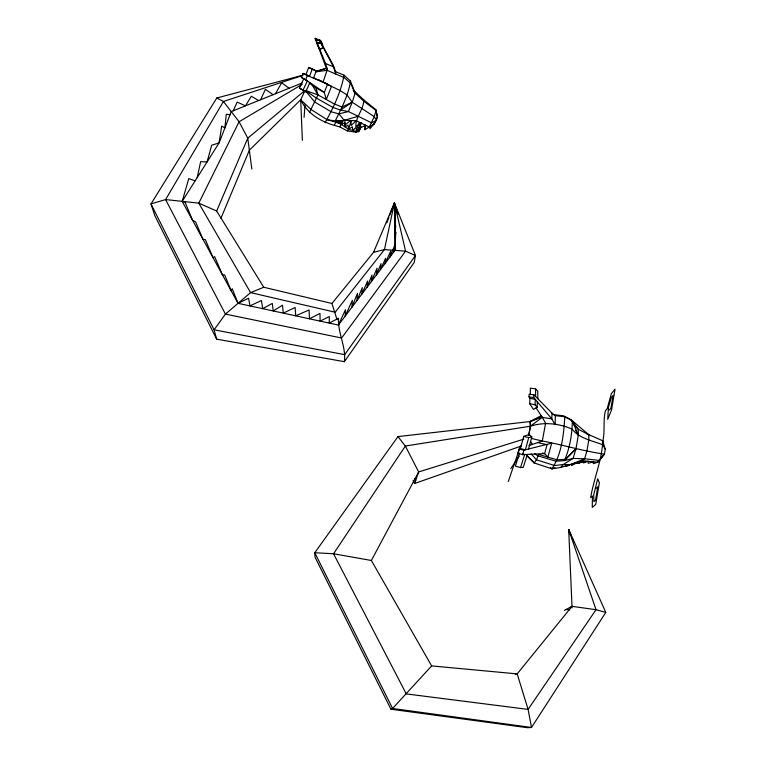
<?xml version="1.0" encoding="UTF-8"?>
<svg xmlns="http://www.w3.org/2000/svg" width="766" height="766" viewBox="0 0 766 766"><rect width="100%" height="100%" fill="white"/><g stroke="black" fill="none" stroke-linecap="round" stroke-linejoin="round"><path stroke-width="1.15" d="M530.331 394.681L530.359 388.161L535.587 388.879L537.78 391.12L537.818 398.732M312.854 77.423L323.022 82.24L327.072 70.319L327.082 68.117L316.339 71.161M537.359 401.834L537.186 407.244L533.414 409.417L529.699 403.701L529.928 398.31L528.99 396.874L529.172 394.222L533.95 394.806L552.018 413.161L555.398 415.651L564.791 416.8L572.307 420.716C572.212 434.217 569.751 448.369 564.379 460.615L555.915 461.189L537.646 455.77L534.792 453.807M564.791 416.8C563.766 434.418 561.784 454.018 551.903 468.821L534.141 462.942L526.692 455.454M303.116 75.145L216.816 97.971L150.979 203.919L154.895 215.83L216.663 339.175L344.365 361.657C346.366 346.797 337.547 332.904 338.562 318.196L329.256 323.099L329.294 316.55L320.121 321.117L319.996 313.409L309.445 318.809L309.071 309.971L295.733 315.831L295.121 307.482L283.296 313.131L282.482 305.232L273.223 310.948L272.275 303.422L262.671 308.66L261.445 300.492L249.955 305.902L248.586 298.204L238.044 303.326L182.193 201.353L188.79 178.593L195.158 180.814M537.186 407.244L535.08 404.764L535.271 399.373L529.928 398.31M555.398 415.651L555.082 424.661L551.798 418.858L533.778 397.611L528.99 396.874M552.018 413.161L551.798 418.858L542.29 417.374L536.095 407.818M319.556 40.119L333.401 65.436L335.585 71.659L335.661 73.976L333.44 66.862L319.556 40.119L315.228 38.3L327.072 70.319L344.221 77.625L350.665 83.293L355.118 93.146L363.927 101.361L376.106 110.515L377.408 116.93L376.422 120.205L373.387 124.781L374.66 122.091M353.413 90.12L363.735 99.858C363.917 109.404 355.376 116.978 355.874 126.476L360.69 122.914L360.135 128.037L365.564 125.26L364.846 129.751L374.517 123.556L375.014 121.918M533.778 397.611L533.95 394.806M301.881 83.101L231.246 111.587L219.086 142.916L182.193 201.353L185.056 202.138L192.505 220.177L195.636 221.977L203.009 239.365L205.288 239.576L213.053 257.702L214.652 256.648L222.389 274.735L224.668 274.917L231.16 290.754L232.232 288.715L238.044 303.326L338.38 325.081L395.017 250.367L395.754 232.069L394.863 238.609L395.639 225.75L394.787 232.155L395.515 221.135L394.72 227.119L395.39 214.394L394.634 220.187L395.266 209.817L394.567 215.217L394.806 204.57L394.471 207.193M341.636 121.009L341.397 124.408L339.644 126.802C323.75 123.135 308.085 115.245 300.693 99.8L305.127 90.35L314.816 102.098L331.094 111.721L338.907 113.904L348.425 111.549L371.692 122.876L376.422 120.205L374.248 116.643L352.226 102.213L346.941 94.86L340.008 90.474L324.085 82.757M304.073 117.342L305.05 104.588M364.846 129.751L365.267 125.117M393.676 252.138L394.519 245.972L389.999 256.983L390.765 251.095L384.953 263.628L385.604 258.286L380.367 269.689L381.056 263.619L376.326 275.013L377.054 268.167L371.357 281.572L371.989 275.099L367.106 287.173L367.651 281.007L361.782 294.201L362.299 287.633L356.966 300.559L357.454 293.359L351.958 307.156L352.35 300.32L345.188 316.09L345.466 309.713L338.38 325.081M586.718 433.719L602.756 440.776L605.236 449.278L604.431 454.104L599.443 460.433L597.681 462.233L593.458 463.593L593.104 461.774M602.756 440.776C602.057 460.194 593.765 478.559 590.672 497.651L592.434 496.033L592.252 507.398L595.747 504.354L599.366 482.724L597.7 478.817L593.688 494.884L593.87 501.644L595.546 500.15L597.767 486.86L596.082 488.43M602.392 442.892C605.322 432.263 602.938 421.377 605.351 410.806L607.17 408.661L611.392 393.619L615.021 389.214L611.574 409.82L607.697 419.356L608.463 407.139L611.373 397.487L613.106 395.4L610.981 408.067L609.248 410.078M528.789 435.433L530.455 426.155L542.338 417.25M528.674 435.394L530.398 426.202L530.149 421.53L541.045 415.727M393.973 205.269L394.413 202.942L415.469 255.509L414.205 262.46L344.365 361.657M197.197 177.588L200.654 161.636L207.088 161.932L211.684 145.224L219.086 142.916L221.69 126.093L224.888 127.96L226.257 114.345L230.049 114.661M360.202 126.591L361.131 122.675M519.089 449.048L523.877 450.159L551.721 443.188L547.853 457.12L544.626 453.596L522.671 454.659L517.96 453.29L519.089 449.048L520.401 448.589L525.39 449.805L528.732 437.587L531.863 436.879L528.511 449.067M522.671 454.659L523.877 450.159M520.401 448.589L523.714 436.371L529.057 434.533L531.863 436.879M599.443 460.433L584.63 458.786L570.804 464.464L571.79 465.546L576.894 462.578L578.493 463.545L584.63 458.786L586.88 451.002L588.795 439.914L588.776 434.724L571.149 419.797L563.565 415.814L553.129 414.578M355.864 132.183L358.737 131.618L359.513 130.22L360.403 127.347L359.197 122.857L355.864 132.183L347.266 130.89L339.644 126.802M358.737 131.618L359.331 129.713M351.288 120.616L348.549 129.32L347.266 130.89M517.96 453.29L519.472 453.079L515.346 466.073L520.545 467.547L524.691 454.554L522.603 453.97M527.381 454.43L523.235 467.394L520.545 467.547M342.68 120.415L341.397 124.408L348.549 129.32L356.506 131.513L359.513 130.22M334.464 124.963L336.925 120.291M521.072 446.09L414.703 483.47L418.667 471.942L405.358 446.042L397.966 436.591L314.778 552.736L315.075 557.246L390.938 709.23L527.42 727.7L531.499 727.48L605.791 612.407L568.698 529.469L572.001 606.337L517.194 673.889L515.279 674.54M508.298 481.508L520.545 445.764M386.811 222.849L388.917 217.324M389.77 215.112L394.413 202.942L398.148 214.174M308.688 67.446L305.902 74.589L309.454 76.409L312.25 69.256L308.688 67.446L312.509 69.036L316.253 70.979L313.457 78.103M309.914 82.671L305.73 91.776L303.125 90.034L307.319 80.909L301.402 77.423L302.991 73.412L307.817 75.374M319.087 79.961L331.525 86.357L326.278 99.494L324.296 92.466L305.653 79.779L307.348 75.518L302.991 73.412M357.856 127.175L359.963 128.784L361.179 127.07L359.015 130.431L359.426 127.96L356.506 131.513L356.161 127.185L352.839 130.498L352.408 126.773L348.549 129.32L348.099 125.107L345.064 126.926L344.786 122.751L341.397 124.408L336.264 122.321L335.202 121.018C341.416 108.284 348.559 95.08 350.455 81.052L344.049 75.183L335.585 71.659M220.934 218.348L249.352 150.222L300.693 99.8L311.178 109.586L327.044 119.668L336.264 122.321M337.04 319.719L331.937 303.47L373.53 252.349L394.413 202.942L405.568 251.162L341.607 338.017L225.434 314.108L165.58 199.562L223.452 101.476L301.814 75.738M331.937 303.47L263.753 287.26L216.654 211.014L247.763 138.177L304.217 91.106M233.237 110.783L237.192 102.069L245.455 105.861L251.305 96.267L258.669 100.528M305.73 91.776L299.458 88.157L303.642 79.032M260.574 99.762L265.429 89.306L273.089 94.716M309.215 83.034L315.946 87.86L317.976 94.917L309.454 112.458M359.963 128.784L360.91 126.821M325.081 122.665C333.315 107.872 341.1 91.786 344.049 75.183M390.938 709.23L392.585 708.473L531.499 727.48L528.09 709.402L517.194 673.889L431.641 665.913L371.366 560.482L418.667 471.942L523.848 439.148M275.463 93.758L281.658 82.757L289.079 88.262M376.451 118.615L377.408 116.93L375.723 109.548L363.735 99.858M598.055 461.764L598.897 460.376M510.759 468.639L519.281 456.115M373.952 123.939L369.988 128.736L369.691 126.821M550.687 467.528L551.903 468.821L560.664 467.48L563.211 464.531L573.102 458.422L584.63 458.786M601.013 457.934L602.421 456.297M336.944 122.598L338.888 120.434L338.945 123.412L340.286 122.215M431.641 665.913L392.585 708.473L314.778 552.736L333.545 553.761L371.366 560.482M375.723 109.548L376.106 110.515L374.248 116.643L369.317 127.07L356.152 120.731L351.249 125.442L350.627 120.54L345.026 124.992L344.93 120.348M306.065 90.991L316.435 98.077L332.856 107.422L340.487 110.045L352.226 102.213L355.118 93.146L353.375 90.024M358.66 116.126L344.288 120.329L340.382 122.857L339.75 120.674M583.252 461.18L581.317 462.425L580.149 461.582M302.216 84.317L239.078 121.756L198.796 203.153L250.568 292.612L335.173 312.222L384.446 249.563L394.413 202.942L395.017 250.367M319.527 49.579L323.223 47.54L320.715 42.982L316.655 42.59L319.527 49.579L323.223 47.54M564.36 610.464L572.001 606.337L596.025 609.707L605.791 612.407M574.481 463.66L578.349 462.492M541.773 416.378L530.149 421.53L397.966 436.591M263.753 287.26L250.568 292.612L225.434 314.108L214.078 329.811L216.663 339.175M540.739 417.585L530.149 421.53L530.398 426.202L405.358 446.042L333.545 553.761L406.277 693.91L528.09 709.402L596.025 609.707L568.698 529.469L569.741 534.084M551.903 468.821L555.015 467.72M528.971 445.573L542.318 441.015C563.182 444.855 583.395 451.251 604.431 454.104L597.681 462.233L582.821 460.749L560.664 467.48M315.716 71.611L327.082 68.117M373.53 252.349L384.446 249.563L405.568 251.162L415.469 255.509L344.681 354.648L214.078 329.811L150.979 203.919L165.58 199.562L198.796 203.153L216.654 211.014M576.539 463.411L585.396 461.592M530.398 426.202C544.138 421.712 559.075 423.464 572.192 429.142C579.546 438.803 592.367 440.536 602.957 444.902L605.236 449.278M315.506 71.908L327.072 70.319M356.152 120.731L344.288 120.329L335.202 121.018L327.044 119.668M316.846 42.839L320.925 43.231M317.526 40.062L320.542 40.378L322.496 43.959L322.678 45.836M570.048 607.39L572.317 607.706M566.227 609.449L569.751 609.947M340.487 110.045L348.425 111.549L352.226 102.213L342.048 107.049L334.56 104.061L317.976 94.917L306.199 90.733M529.699 403.701L535.08 404.764M537.627 442.537L547.077 444.72L544.626 453.596L542.558 452.993M531.489 438.468L542.318 441.015L545.603 423.177L542.29 417.374M523.714 436.371L528.732 437.587M565.385 466.082L566.476 466.475L570.105 464.675L563.211 464.531L554.632 465.546L536.478 459.83L531.259 453.96M307.348 75.518L327.637 84.097L324.296 92.466L315.946 87.86M315.19 38.894L319.527 40.751M312.25 69.256L316.253 70.979M299.458 88.157L303.125 90.034M588.776 434.724L578.215 429.219L573.543 424.498M216.816 97.971L223.452 101.476L239.078 121.756L247.763 138.177L251.842 169.075M301.402 77.423L305.653 79.779M526.635 455.33L532.351 460.979M533.165 461.793L534.141 462.942L536.478 459.83L538.632 454.439L557.073 459.791L565.461 459.361L575.975 448.752L578.33 435.28L578.215 429.219L571.149 419.797L572.326 421.769M338.907 113.904L344.288 120.329M353.25 90.436L355.118 93.146L350.455 81.052M530.685 441.637L532.514 444.596M311.647 84.049L317.976 94.917M575.592 430.224L578.33 435.28L572.307 420.716M414.588 478.587L415.66 480.675M413.113 480.359L414.703 483.47M315.228 38.3L316.664 41.814L316.521 39.956M317.076 42.81L324.411 60.782M568.698 529.469L570.823 534.984M571.675 537.186L572.949 540.499M326.718 67.082L324.851 61.864L324.832 63.195L333.44 66.862L333.401 65.436M582.821 460.749L583.539 462.98L587.934 461.256L588.25 463.277L593.439 461.802L593.458 463.593M320.542 40.378L320.715 42.235M300.693 99.8L302.369 140.331M535.587 388.879L535.606 396.491M575.975 448.752L573.102 458.422L564.379 460.615L575.975 448.752"/></g></svg>
